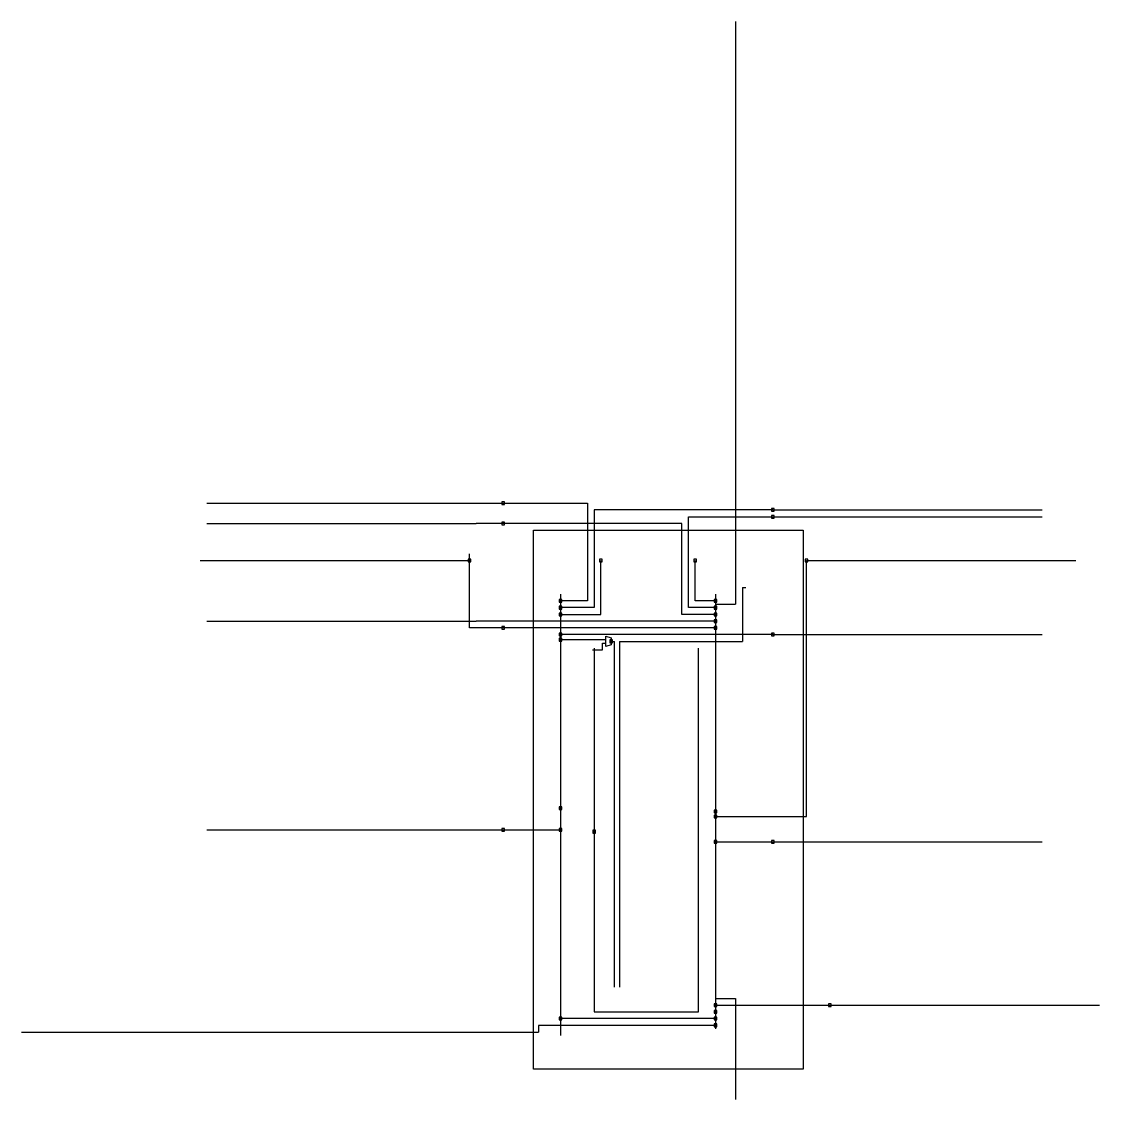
# Model space of a CAD drawing. Extents: x -15200 to 16800, y -16900 to 15100.
import ezdxf

# ---------------------------------------------------------------- set-up
doc = ezdxf.new("R2010")
doc.units = 0
doc.header["$PDMODE"] = 65
doc.header["$PDSIZE"] = 80
doc.layers.add('COMMENT', color=2, linetype='CONTINUOUS')
doc.layers.add('SIMPLE', color=162, linetype='CONTINUOUS')

# ---------------------------------------------------------------- blocks, each defined once
blk = doc.blocks.new('BUFFER_SNEAK_LEFT_EXT')
at = {"layer": 'SIMPLE', "color": 10, "linetype": 'CONTINUOUS'}
blk.add_line((-15200, -14900), (-7200, -14900), dxfattribs=at)
blk = doc.blocks.new('BUFFER_TO_RBV')
at = {"layer": 'SIMPLE', "color": 64, "linetype": 'CONTINUOUS'}
blk.add_line((21400, 9300), (23100, 9300), dxfattribs=at)
blk = doc.blocks.new('BUFFER_SNEAK_RIGHT')
at = {"layer": 'SIMPLE', "color": 64, "linetype": 'CONTINUOUS'}
blk.add_line((21400, 3900), (24800, 3900), dxfattribs=at)
blk = doc.blocks.new('BUFFER_SELF_SNEAK')
at = {"layer": 'SIMPLE', "color": 12, "linetype": 'CONTINUOUS'}
blk.add_line((21400, 3500), (16800, 3500), dxfattribs=at)
blk = doc.blocks.new('BUFFER_SNEAK_LEFT')
at = {"layer": 'SIMPLE', "color": 64, "linetype": 'CONTINUOUS'}
for p, q in [((5400, -14700), (150, -14700)), ((150, -14700), (150, -14900)), ((-7200, -14900), (150, -14900))]:
    blk.add_line(p, q, dxfattribs=at)
blk = doc.blocks.new('LBV_TO_LAB_LINE')
at = {"layer": 'SIMPLE', "color": 12, "linetype": 'CONTINUOUS'}
blk.add_line((-1700, -8900), (800, -8900), dxfattribs=at)
blk = doc.blocks.new('BUFFER_TO_RBV_EXT')
at = {"layer": 'SIMPLE', "color": 10, "linetype": 'CONTINUOUS'}
blk.add_line((7100, -9250), (15100, -9250), dxfattribs=at)
blk = doc.blocks.new('BUFFER_SNEAK_RIGHT_EXT')
at = {"layer": 'SIMPLE', "color": 10, "linetype": 'CONTINUOUS'}
blk.add_line((8800, -14100), (16800, -14100), dxfattribs=at)
blk = doc.blocks.new('LBV_TO_LAB_LINE_EXT')
at = {"layer": 'SIMPLE', "color": 10, "linetype": 'CONTINUOUS'}
blk.add_line((-9700, -8900), (-1700, -8900), dxfattribs=at)
blk = doc.blocks.new('BUFFER_TO_RH')
at = {"layer": 'SIMPLE', "color": 64, "linetype": 'CONTINUOUS'}
for p, q in [((24100, 9500), (24100, 17100)), ((21400, 9500), (24100, 9500))]:
    blk.add_line(p, q, dxfattribs=at)
blk = doc.blocks.new('RBV_TO_LAB_LINE')
at = {"layer": 'SIMPLE', "color": 12, "linetype": 'CONTINUOUS'}
blk.add_line((23100, 14700), (16800, 14700), dxfattribs=at)
blk = doc.blocks.new('RTV_TO_LAB_LINE')
at = {"layer": 'SIMPLE', "color": 12, "linetype": 'CONTINUOUS'}
for p, q in [((23100, 18600), (17800, 18600)), ((17800, 18600), (17800, 15700)), ((17800, 15700), (16800, 15700))]:
    blk.add_line(p, q, dxfattribs=at)
blk = doc.blocks.new('H_TO_LAB_LINE')
at = {"layer": 'SIMPLE', "color": 12, "linetype": 'CONTINUOUS'}
for p, q in [((18000, 15500), (18000, 17100)), ((16800, 15500), (18000, 15500))]:
    blk.add_line(p, q, dxfattribs=at)
blk = doc.blocks.new('BUFFER_TO_H')
at = {"layer": 'SIMPLE', "color": 64, "linetype": 'CONTINUOUS'}
for p, q in [((20800, 15900), (20800, 17100)), ((21400, 15900), (20800, 15900))]:
    blk.add_line(p, q, dxfattribs=at)
blk = doc.blocks.new('BUFFER_TO_TRV')
at = {"layer": 'SIMPLE', "color": 64, "linetype": 'CONTINUOUS'}
for p, q in [((20600, 15700), (20600, 18400)), ((20600, 18400), (23100, 18400)), ((21400, 15700), (20600, 15700))]:
    blk.add_line(p, q, dxfattribs=at)
blk = doc.blocks.new('BUFFER_TO_LH')
at = {"layer": 'SIMPLE', "color": 64, "linetype": 'CONTINUOUS'}
for p, q in [((14100, 14900), (14100, 17100)), ((21400, 14900), (14100, 14900))]:
    blk.add_line(p, q, dxfattribs=at)
blk = doc.blocks.new('LOCAL_LINE')
at = {"layer": 'SIMPLE', "color": 12, "linetype": 'CONTINUOUS'}
for p, q in [((1800, -3500), (1800, -14300)), ((4900, -14300), (4900, -3500)), ((1800, -14300), (4900, -14300))]:
    blk.add_line(p, q, dxfattribs=at)
blk.add_point((1800, -8950), dxfattribs=at)
blk = doc.blocks.new('BUFFER_TO_TLV')
at = {"layer": 'SIMPLE', "color": 64, "linetype": 'CONTINUOUS'}
for p, q in [((4400, 200), (-1700, 200)), ((4400, -2500), (4400, 200)), ((5400, -2500), (4400, -2500))]:
    blk.add_line(p, q, dxfattribs=at)
blk = doc.blocks.new('LTV_TO_LAB_LINE')
at = {"layer": 'SIMPLE', "color": 12, "linetype": 'CONTINUOUS'}
for p, q in [((-1700, 800), (1600, 800)), ((1600, 800), (1600, -2100)), ((1600, -2100), (800, -2100))]:
    blk.add_line(p, q, dxfattribs=at)
blk = doc.blocks.new('BUFFER_TO_LBV')
at = {"layer": 'SIMPLE', "color": 64, "linetype": 'CONTINUOUS'}
blk.add_line((5400, -2900), (-1700, -2900), dxfattribs=at)
blk = doc.blocks.new('LE_BUFFERS')
at = {"layer": 'SIMPLE', "color": 64, "linetype": 'CONTINUOUS'}
blk.add_line((5400, -1900), (5400, -14800), dxfattribs=at)
blk.add_point((5400, -8350), dxfattribs=at)
blk = doc.blocks.new('LAB_LINE')
at = {"layer": 'SIMPLE', "color": 12, "linetype": 'CONTINUOUS'}
blk.add_line((800, -1900), (800, -15000), dxfattribs=at)
blk.add_point((800, -8250), dxfattribs=at)
blk = doc.blocks.new('RTV_TO_LAB_LINE_EXT')
at = {"layer": 'SIMPLE', "color": 10, "linetype": 'CONTINUOUS'}
blk.add_line((7100, 600), (15100, 600), dxfattribs=at)
blk = doc.blocks.new('RBV_TO_LAB_LINE_EXT')
at = {"layer": 'SIMPLE', "color": 10, "linetype": 'CONTINUOUS'}
blk.add_line((7100, -3300), (15100, -3300), dxfattribs=at)
blk = doc.blocks.new('BUFFER_TO_RH_EXT')
at = {"layer": 'SIMPLE', "color": 10, "linetype": 'CONTINUOUS'}
blk.add_line((8100, -900), (16100, -900), dxfattribs=at)
blk = doc.blocks.new('BUFFER_TO_LBV_EXT')
at = {"layer": 'SIMPLE', "color": 10, "linetype": 'CONTINUOUS'}
blk.add_line((-9700, -2900), (-1700, -2900), dxfattribs=at)
blk = doc.blocks.new('BUFFER_TO_LH_EXT')
at = {"layer": 'SIMPLE', "color": 10, "linetype": 'CONTINUOUS'}
blk.add_line((-9900, -900), (-1900, -900), dxfattribs=at)
blk = doc.blocks.new('BUFFER_TO_TLV_EXT')
at = {"layer": 'SIMPLE', "color": 10, "linetype": 'CONTINUOUS'}
blk.add_line((-9700, 200), (-1700, 200), dxfattribs=at)
blk = doc.blocks.new('LTV_TO_LAB_LINE_EXT')
at = {"layer": 'SIMPLE', "color": 10, "linetype": 'CONTINUOUS'}
blk.add_line((-9700, 800), (-1700, 800), dxfattribs=at)
blk = doc.blocks.new('BUFFER_TO_TRV_EXT')
at = {"layer": 'SIMPLE', "color": 10, "linetype": 'CONTINUOUS'}
blk.add_line((7100, 400), (15100, 400), dxfattribs=at)
blk = doc.blocks.new('LOCAL_LINE_TO_CONTROL_MUX')
at = {"layer": 'SIMPLE', "color": 12, "linetype": 'CONTINUOUS'}
for p, q in [((2050, -3550), (2050, -3350)), ((2050, -3350), (2150, -3350)), ((1750, -3550), (2050, -3550))]:
    blk.add_line(p, q, dxfattribs=at)
blk = doc.blocks.new('LAB_LINE_TO_CONTROL_MUX')
at = {"layer": 'SIMPLE', "color": 12, "linetype": 'CONTINUOUS'}
blk.add_line((800, -3250), (2150, -3250), dxfattribs=at)
blk = doc.blocks.new('BUFFER_TO_ABOVE_H')
at = {"layer": 'SIMPLE', "color": 64, "linetype": 'CONTINUOUS'}
for p in [(6000, 15100), (5400, -2200)]:
    blk.add_line(p, (6000, -2200), dxfattribs=at)
blk = doc.blocks.new('BUFFER_TO_BELOW_H')
at = {"layer": 'SIMPLE', "color": 64, "linetype": 'CONTINUOUS'}
for p, q in [((5400, -13900), (6000, -13900)), ((6000, -13900), (6000, -16900))]:
    blk.add_line(p, q, dxfattribs=at)
blk = doc.blocks.new('CONTROL_MUX_IN_FROM_GLOBAL')
at = {"layer": 'SIMPLE', "color": 12, "linetype": 'CONTINUOUS'}
for p, q in [((6200, -1700), (6200, -3300)), ((6200, -1700), (6300, -1700)), ((2550, -3300), (2550, -13570)), ((2550, -3300), (6200, -3300))]:
    blk.add_line(p, q, dxfattribs=at)
blk = doc.blocks.new('CONTROL_MUX')
at = {"layer": 'SIMPLE', "color": 12, "linetype": 'CONTINUOUS'}
for p in [(2300, -3300), (2400, -13570)]:
    blk.add_line(p, (2400, -3300), dxfattribs=at)
blk.add_lwpolyline([(2150, -3150), (2300, -3200), (2300, -3400), (2150, -3450), (2150, -3150)], close=True, dxfattribs=at)
at = {"layer": 'SIMPLE', "linetype": 'CONTINUOUS'}
blk.add_point((2300, -3300), dxfattribs=at)
blk = doc.blocks.new('LOCAL_ROUTING')
at = {"layer": 'COMMENT', "linetype": 'CONTINUOUS'}
blk.add_lwpolyline([(0, 0), (8000, 0), (8000, -16000), (0, -16000)], close=True, dxfattribs=at)
for p in [(-900, 800), (7100, 600), (7100, 400), (-900, 200), (-1900, -900), (2000, -900), (4800, -900), (8100, -900), (800, -2100), (5400, -2100), (800, -2300), (800, -2500), (5400, -2300), (5400, -2500), (5400, -2700), (-900, -2900), (800, -3100), (5400, -2900), (7100, -3100), (800, -3250), (5400, -8500), (-900, -8900), (800, -8900), (5400, -9250), (7100, -9250), (5400, -14100), (5400, -14300), (8800, -14100), (800, -14500), (5400, -14500), (5400, -14700)]:
    blk.add_point(p, dxfattribs=at)
at = {"layer": 'SIMPLE', "color": 64, "linetype": 'CONTINUOUS'}
for name, p in [('BUFFER_TO_ABOVE_H', (0, 0)), ('BUFFER_TO_TRV', (-16000, -18000)), ('BUFFER_TO_TLV', (0, 0)), ('BUFFER_TO_LH', (-16000, -17800)), ('BUFFER_TO_H', (-16000, -18000)), ('BUFFER_TO_RH', (-16000, -18000)), ('LE_BUFFERS', (0, 0)), ('BUFFER_TO_LBV', (0, 200)), ('CONTROL_MUX', (0, 0)), ('BUFFER_TO_RBV', (-16000, -18550)), ('BUFFER_TO_BELOW_H', (0, 0)), ('BUFFER_SNEAK_RIGHT', (-16000, -18000)), ('BUFFER_SNEAK_LEFT', (0, 0))]:
    blk.add_blockref(name, p, dxfattribs=at)
at = {"layer": 'SIMPLE', "color": 10, "linetype": 'CONTINUOUS'}
for name, p in [('LTV_TO_LAB_LINE_EXT', (0, 0)), ('RTV_TO_LAB_LINE_EXT', (0, 0)), ('BUFFER_TO_TRV_EXT', (0, 0)), ('BUFFER_TO_TLV_EXT', (0, 0)), ('BUFFER_TO_LH_EXT', (0, 0)), ('BUFFER_TO_RH_EXT', (0, 0)), ('BUFFER_TO_LBV_EXT', (0, 200)), ('RBV_TO_LAB_LINE_EXT', (0, 200)), ('LBV_TO_LAB_LINE_EXT', (0, 0)), ('BUFFER_TO_RBV_EXT', (0, 0)), ('BUFFER_SNEAK_RIGHT_EXT', (0, 0)), ('BUFFER_SNEAK_LEFT_EXT', (0, 0))]:
    blk.add_blockref(name, p, dxfattribs=at)
at = {"layer": 'SIMPLE', "color": 12, "linetype": 'CONTINUOUS'}
for name, p in [('LTV_TO_LAB_LINE', (0, 0)), ('RTV_TO_LAB_LINE', (-16000, -18000)), ('H_TO_LAB_LINE', (-16000, -18000)), ('LAB_LINE', (0, 0)), ('CONTROL_MUX_IN_FROM_GLOBAL', (0, 0)), ('RBV_TO_LAB_LINE', (-16000, -17800)), ('LAB_LINE_TO_CONTROL_MUX', (0, 0)), ('LOCAL_LINE_TO_CONTROL_MUX', (0, 0)), ('LOCAL_LINE', (0, 0)), ('LBV_TO_LAB_LINE', (0, 0)), ('BUFFER_SELF_SNEAK', (-16000, -18000))]:
    blk.add_blockref(name, p, dxfattribs=at)

msp = doc.modelspace()

# ---------------------------------------------------------------- block references
at = {"layer": 'SIMPLE', "color": 64, "linetype": 'CONTINUOUS'}
msp.add_blockref('LOCAL_ROUTING', (0, 0), dxfattribs=at)

doc.saveas('drawing.dxf')
